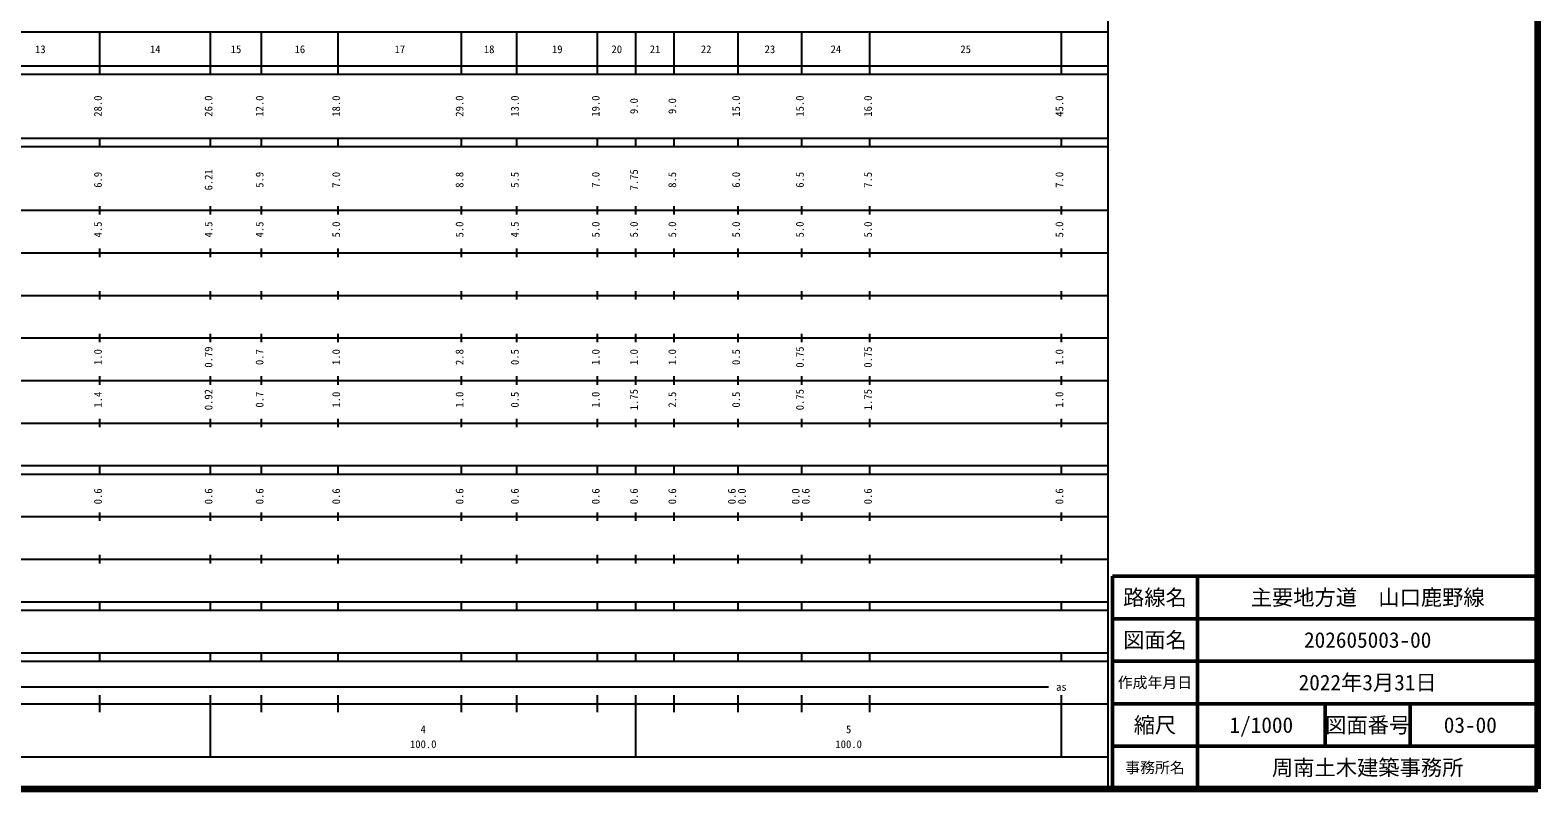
# Model space of a CAD drawing. Units: millimetres on the paper, enlarged 1000 times. Extents: x 40000 to 680000, y 20000 to 380000.
# Drawn here: x 325608 to 680000, y 20000 to 198357 of the extents above; entities that cross this region are included whole.
import ezdxf
from ezdxf.enums import TextEntityAlignment as Align

# ---------------------------------------------------------------- set-up
doc = ezdxf.new("R2010")
doc.units = ezdxf.units.MM
doc.header["$LTSCALE"] = 1000
for name, color, linetype, lineweight in [('M-TTL', 2, 'Continuous', 140), ('M-TTL-BAND', 7, 'Continuous', 25), ('M-TTL-FRAM', 2, 'Continuous', 50), ('M-TTL-LINE', 7, 'Continuous', 50)]:
    doc.layers.add(name, color=color, linetype=linetype, lineweight=lineweight)
doc.layers.add('M-TTL-TXT', color=7, linetype='Continuous')
doc.styles.add('ＭＳ ゴシック', font='')
doc.styles.get('ＭＳ ゴシック').set_extended_font_data('MS Gothic')

msp = doc.modelspace()

# ---------------------------------------------------------------- linework, layer by layer
at = {"layer": 'M-TTL'}
for p, q in [((680000, 20000), (680000, 380000)), ((40000, 20000), (680000, 20000))]:
    msp.add_line(p, q, dxfattribs=at)
at = {"layer": 'M-TTL-BAND'}
for p, q in [((579000, 20000), (579000, 370000)), ((68000, 198000), (579000, 198000)), ((342000, 188000), (342000, 198000)), ((368000, 188000), (368000, 198000)), ((380000, 188000), (380000, 198000)), ((398000, 188000), (398000, 198000)), ((427000, 188000), (427000, 198000)), ((440000, 188000), (440000, 198000)), ((459000, 188000), (459000, 198000)), ((468000, 188000), (468000, 198000)), ((477000, 188000), (477000, 198000)), ((492000, 188000), (492000, 198000)), ((507000, 188000), (507000, 198000)), ((523000, 188000), (523000, 198000)), ((568000, 188000), (568000, 198000)), ((40000, 190000), (579000, 190000)), ((40000, 188000), (579000, 188000)), ((40000, 173000), (579000, 173000)), ((40000, 171000), (579000, 171000)), ((342000, 171000), (342000, 173000)), ((368000, 171000), (368000, 173000)), ((380000, 171000), (380000, 173000)), ((398000, 171000), (398000, 173000)), ((427000, 171000), (427000, 173000)), ((440000, 171000), (440000, 173000)), ((459000, 171000), (459000, 173000)), ((468000, 171000), (468000, 173000)), ((477000, 171000), (477000, 173000)), ((492000, 171000), (492000, 173000)), ((507000, 171000), (507000, 173000)), ((523000, 171000), (523000, 173000)), ((568000, 171000), (568000, 173000)), ((40000, 156000), (579000, 156000)), ((342000, 155000), (342000, 157000)), ((368000, 155000), (368000, 157000)), ((380000, 155000), (380000, 157000)), ((398000, 155000), (398000, 157000)), ((427000, 155000), (427000, 157000)), ((440000, 155000), (440000, 157000)), ((459000, 155000), (459000, 157000)), ((468000, 155000), (468000, 157000)), ((477000, 155000), (477000, 157000)), ((492000, 155000), (492000, 157000)), ((507000, 155000), (507000, 157000)), ((523000, 155000), (523000, 157000)), ((568000, 155000), (568000, 157000)), ((46000, 146000), (579000, 146000)), ((342000, 145000), (342000, 147000)), ((368000, 145000), (368000, 147000)), ((380000, 145000), (380000, 147000)), ((398000, 145000), (398000, 147000)), ((427000, 145000), (427000, 147000)), ((440000, 145000), (440000, 147000)), ((459000, 145000), (459000, 147000)), ((468000, 145000), (468000, 147000)), ((477000, 145000), (477000, 147000)), ((492000, 145000), (492000, 147000)), ((507000, 145000), (507000, 147000)), ((523000, 145000), (523000, 147000)), ((568000, 145000), (568000, 147000)), ((52000, 136000), (579000, 136000)), ((342000, 135000), (342000, 137000)), ((368000, 135000), (368000, 137000)), ((380000, 135000), (380000, 137000)), ((398000, 135000), (398000, 137000)), ((427000, 135000), (427000, 137000)), ((440000, 135000), (440000, 137000)), ((459000, 135000), (459000, 137000)), ((468000, 135000), (468000, 137000)), ((477000, 135000), (477000, 137000)), ((492000, 135000), (492000, 137000)), ((507000, 135000), (507000, 137000)), ((523000, 135000), (523000, 137000)), ((568000, 135000), (568000, 137000)), ((46000, 126000), (579000, 126000)), ((342000, 125000), (342000, 127000)), ((368000, 125000), (368000, 127000)), ((380000, 125000), (380000, 127000)), ((398000, 125000), (398000, 127000)), ((427000, 125000), (427000, 127000)), ((440000, 125000), (440000, 127000)), ((459000, 125000), (459000, 127000)), ((468000, 125000), (468000, 127000)), ((477000, 125000), (477000, 127000)), ((492000, 125000), (492000, 127000)), ((507000, 125000), (507000, 127000)), ((523000, 125000), (523000, 127000)), ((568000, 125000), (568000, 127000)), ((342000, 115000), (342000, 117000)), ((368000, 115000), (368000, 117000)), ((380000, 115000), (380000, 117000)), ((398000, 115000), (398000, 117000)), ((427000, 115000), (427000, 117000)), ((440000, 115000), (440000, 117000)), ((459000, 115000), (459000, 117000)), ((468000, 115000), (468000, 117000)), ((477000, 115000), (477000, 117000)), ((492000, 115000), (492000, 117000)), ((507000, 115000), (507000, 117000)), ((523000, 115000), (523000, 117000)), ((568000, 115000), (568000, 117000)), ((52000, 116000), (579000, 116000)), ((342000, 105000), (342000, 107000)), ((368000, 105000), (368000, 107000)), ((380000, 105000), (380000, 107000)), ((398000, 105000), (398000, 107000)), ((427000, 105000), (427000, 107000)), ((440000, 105000), (440000, 107000)), ((459000, 105000), (459000, 107000)), ((468000, 105000), (468000, 107000)), ((477000, 105000), (477000, 107000)), ((492000, 105000), (492000, 107000)), ((507000, 105000), (507000, 107000)), ((523000, 105000), (523000, 107000)), ((568000, 105000), (568000, 107000)), ((46000, 106000), (579000, 106000)), ((40000, 96000), (579000, 96000)), ((342000, 94000), (342000, 96000)), ((368000, 94000), (368000, 96000)), ((380000, 94000), (380000, 96000)), ((398000, 94000), (398000, 96000)), ((427000, 94000), (427000, 96000)), ((440000, 94000), (440000, 96000)), ((459000, 94000), (459000, 96000)), ((468000, 94000), (468000, 96000)), ((477000, 94000), (477000, 96000)), ((492000, 94000), (492000, 96000)), ((507000, 94000), (507000, 96000)), ((523000, 94000), (523000, 96000)), ((568000, 94000), (568000, 96000)), ((40000, 94000), (579000, 94000)), ((49000, 84000), (579000, 84000)), ((342000, 83000), (342000, 85000)), ((368000, 83000), (368000, 85000)), ((380000, 83000), (380000, 85000)), ((398000, 83000), (398000, 85000)), ((427000, 83000), (427000, 85000)), ((440000, 83000), (440000, 85000)), ((459000, 83000), (459000, 85000)), ((468000, 83000), (468000, 85000)), ((477000, 83000), (477000, 85000)), ((492000, 83000), (492000, 85000)), ((507000, 83000), (507000, 85000)), ((523000, 83000), (523000, 85000)), ((568000, 83000), (568000, 85000)), ((342000, 73000), (342000, 75000)), ((368000, 73000), (368000, 75000)), ((380000, 73000), (380000, 75000)), ((398000, 73000), (398000, 75000)), ((427000, 73000), (427000, 75000)), ((440000, 73000), (440000, 75000)), ((459000, 73000), (459000, 75000)), ((468000, 73000), (468000, 75000)), ((477000, 73000), (477000, 75000)), ((492000, 73000), (492000, 75000)), ((507000, 73000), (507000, 75000)), ((523000, 73000), (523000, 75000)), ((568000, 73000), (568000, 75000)), ((40000, 74000), (579000, 74000)), ((40000, 64000), (579000, 64000)), ((342000, 62000), (342000, 64000)), ((368000, 62000), (368000, 64000)), ((380000, 62000), (380000, 64000)), ((398000, 62000), (398000, 64000)), ((427000, 62000), (427000, 64000)), ((440000, 62000), (440000, 64000)), ((459000, 62000), (459000, 64000)), ((468000, 62000), (468000, 64000)), ((477000, 62000), (477000, 64000)), ((492000, 62000), (492000, 64000)), ((507000, 62000), (507000, 64000)), ((523000, 62000), (523000, 64000)), ((568000, 62000), (568000, 64000)), ((40000, 62000), (579000, 62000)), ((40000, 52000), (579000, 52000)), ((40000, 50000), (579000, 50000)), ((342000, 50000), (342000, 52000)), ((368000, 50000), (368000, 52000)), ((380000, 50000), (380000, 52000)), ((398000, 50000), (398000, 52000)), ((427000, 50000), (427000, 52000)), ((440000, 50000), (440000, 52000)), ((459000, 50000), (459000, 52000)), ((468000, 50000), (468000, 52000)), ((477000, 50000), (477000, 52000)), ((492000, 50000), (492000, 52000)), ((507000, 50000), (507000, 52000)), ((523000, 50000), (523000, 52000)), ((568000, 50000), (568000, 52000)), ((71000, 44000), (565000, 44000)), ((40000, 40000), (579000, 40000)), ((342000, 38000), (342000, 42000)), ((368000, 27500), (368000, 42000)), ((380000, 38000), (380000, 42000)), ((398000, 38000), (398000, 42000)), ((427000, 38000), (427000, 42000)), ((440000, 38000), (440000, 42000)), ((459000, 38000), (459000, 42000)), ((468000, 27500), (468000, 42000)), ((477000, 38000), (477000, 42000)), ((492000, 38000), (492000, 42000)), ((507000, 38000), (507000, 42000)), ((523000, 38000), (523000, 42000)), ((568000, 27500), (568000, 42000)), ((68000, 27500), (579000, 27500))]:
    msp.add_line(p, q, dxfattribs=at)
at = {"layer": 'M-TTL-FRAM'}
for p, q in [((680000, 70000), (580000, 70000)), ((580000, 70000), (580000, 20000))]:
    msp.add_line(p, q, dxfattribs=at)
at = {"layer": 'M-TTL-LINE'}
for p, q in [((600000, 70000), (600000, 20000)), ((680000, 60000), (580000, 60000)), ((680000, 50000), (580000, 50000)), ((680000, 40000), (580000, 40000)), ((630000, 40000), (630000, 30000)), ((650000, 40000), (650000, 30000)), ((680000, 30000), (580000, 30000))]:
    msp.add_line(p, q, dxfattribs=at)

# ---------------------------------------------------------------- texts
at = {"layer": 'M-TTL-BAND', "style": 'ＭＳ ゴシック'}
for s, p in [('13', (328000, 192405)), ('14', (355000, 192405)), ('15', (374000, 192405)), ('16', (389000, 192405)), ('17', (412500, 192405)), ('18', (433500, 192405)), ('19', (449500, 192405)), ('20', (463500, 192405)), ('21', (472500, 192405)), ('22', (484500, 192405)), ('23', (499500, 192405)), ('24', (515000, 192405)), ('25', (545500, 192405)), ('as', (568000, 42500)), ('4', (418000, 32523)), ('5', (518000, 32523)), ('100.0', (418000, 29033)), ('100.0', (518000, 29033))]:
    msp.add_text(s, height=1833, dxfattribs=at).set_placement(p, align=Align.BOTTOM_CENTER)
for s, p in [('28.0', (343000, 180500)), ('26.0', (369000, 180500)), ('12.0', (381000, 180500)), ('18.0', (399000, 180500)), ('29.0', (428000, 180500)), ('13.0', (441000, 180500)), ('19.0', (460000, 180500)), ('9.0', (469000, 180500)), ('9.0', (478000, 180500)), ('15.0', (493000, 180500)), ('15.0', (508000, 180500)), ('16.0', (524000, 180500)), ('45.0', (569000, 180500)), ('6.9', (343000, 163174)), ('6.21', (369000, 163174)), ('5.9', (381000, 163174)), ('7.0', (399000, 163174)), ('8.8', (428000, 163174)), ('5.5', (441000, 163174)), ('7.0', (460000, 163174)), ('7.75', (469000, 163174)), ('8.5', (478000, 163174)), ('6.0', (493000, 163174)), ('6.5', (508000, 163174)), ('7.5', (524000, 163174)), ('7.0', (569000, 163174)), ('4.5', (343000, 151500)), ('4.5', (369000, 151500)), ('4.5', (381000, 151500)), ('5.0', (399000, 151500)), ('5.0', (428000, 151500)), ('4.5', (441000, 151500)), ('5.0', (460000, 151500)), ('5.0', (469000, 151500)), ('5.0', (478000, 151500)), ('5.0', (493000, 151500)), ('5.0', (508000, 151500)), ('5.0', (524000, 151500)), ('5.0', (569000, 151500)), ('1.0', (343000, 121500)), ('0.79', (369000, 121500)), ('0.7', (381000, 121500)), ('1.0', (399000, 121500)), ('2.8', (428000, 121500)), ('0.5', (441000, 121500)), ('1.0', (460000, 121500)), ('1.0', (469000, 121500)), ('1.0', (478000, 121500)), ('0.5', (493000, 121500)), ('0.75', (508000, 121500)), ('0.75', (524000, 121500)), ('1.0', (569000, 121500)), ('0.92', (369000, 111500)), ('1.75', (469000, 111500)), ('0.75', (508000, 111500)), ('1.75', (524000, 111500)), ('1.4', (343000, 111500)), ('0.7', (381000, 111500)), ('1.0', (399000, 111500)), ('1.0', (428000, 111500)), ('0.5', (441000, 111500)), ('1.0', (460000, 111500)), ('2.5', (478000, 111500)), ('0.5', (493000, 111500)), ('1.0', (569000, 111500)), ('0.6', (343000, 88764)), ('0.6', (369000, 88764)), ('0.6', (381000, 88764)), ('0.6', (399000, 88764)), ('0.6', (428000, 88764)), ('0.6', (441000, 88764)), ('0.6', (460000, 88764)), ('0.6', (469000, 88764)), ('0.6', (478000, 88764)), ('0.6', (492000, 88764)), ('0.0', (494370, 88764)), ('0.0', (507000, 88764)), ('0.6', (509370, 88764)), ('0.6', (524000, 88764)), ('0.6', (569000, 88764))]:
    msp.add_text(s, height=1833, rotation=90, dxfattribs=at).set_placement(p, align=Align.BOTTOM_CENTER)
at = {"layer": 'M-TTL-TXT', "style": 'ＭＳ ゴシック'}
for s, height, p in [('路線名', 3666, (590000, 65000)), ('路線名', 3666, (590000, 65000)), ('主要地方道\u3000山口鹿野線', 3666, (640000, 65000)), ('図面名', 3666, (590000, 55000)), ('図面名', 3666, (590000, 55000)), ('202605003-00', 3666, (640000, 55000)), ('作成年月日', 2566, (590000, 45000)), ('作成年月日', 2566, (590000, 45000)), ('2022年3月31日', 3666, (640000, 45000)), ('縮尺', 3666, (590000, 35000)), ('縮尺', 3666, (590000, 35000)), ('1/1000', 3666, (615000, 35000)), ('図面番号', 3666, (640000, 35000)), ('図面番号', 3666, (640000, 35000)), ('03-00', 3666, (664125, 35000)), ('事務所名', 2566, (590000, 25000)), ('事務所名', 2566, (590000, 25000)), ('周南土木建築事務所', 3666, (640000, 25000))]:
    msp.add_text(s, height=height, dxfattribs=at).set_placement(p, align=Align.MIDDLE_CENTER)

doc.saveas('drawing.dxf')
